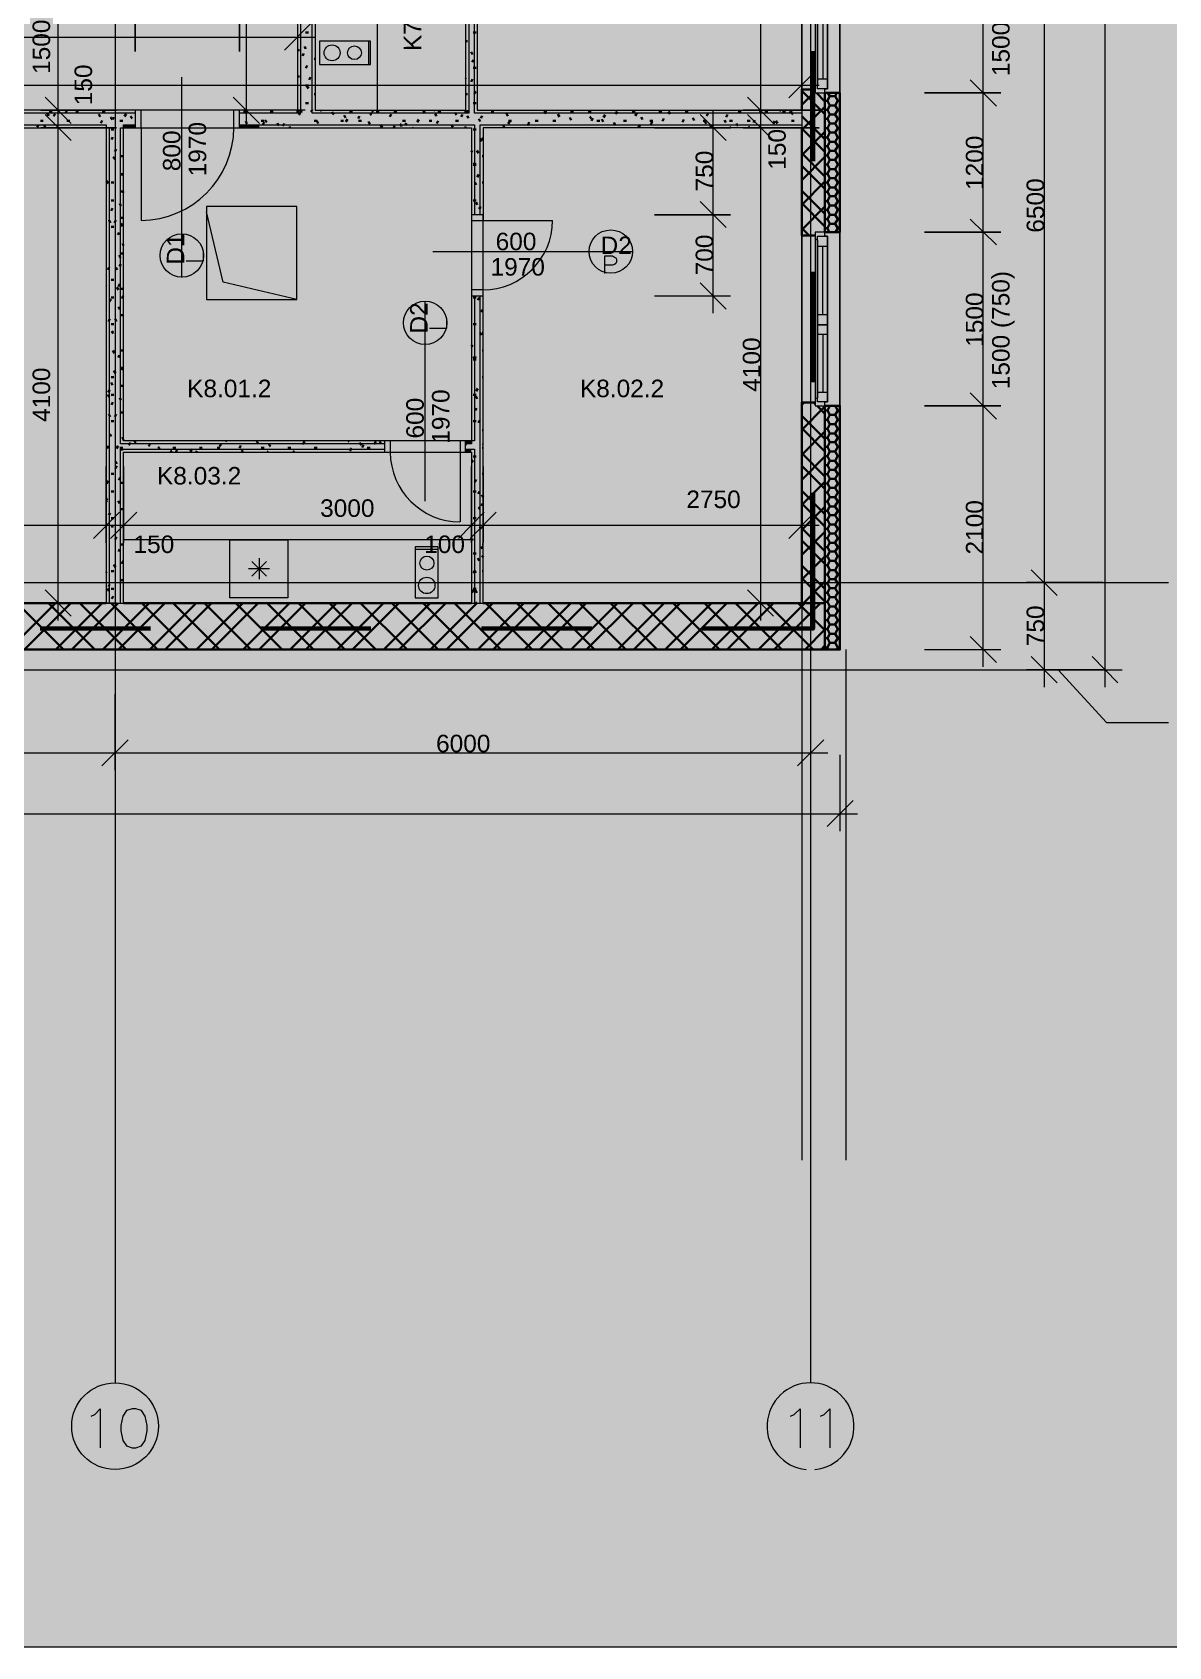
# Model space of a CAD drawing. Header units: millimetres. Extents: x 2377 to 264466, y -28213 to 61616.
# Drawn here: x 204394 to 214197, y -24410 to -10488 of the extents above; entities that cross this region are included whole.
import ezdxf

# ---------------------------------------------------------------- set-up
doc = ezdxf.new("R2010")
doc.units = ezdxf.units.MM
doc.layers.add('ZTI_KANAL', color=30, linetype='Continuous', lineweight=50)
doc.styles.add('PDF ArialMT', font='arial.ttf')

msp = doc.modelspace()

# ---------------------------------------------------------------- linework, layer by layer
at = {"layer": 'ZTI_KANAL', "color": 7, "lineweight": 9}
for points in [[(144446, -24410), (264438, -24410), (264438, 7087), (144446, 7087)], [(205283, -10000), (205283, -10654)], [(206182, -10000), (206182, -10654)], [(206871, -10765), (207312, -10765), (207312, -10565), (206871, -10565)], [(212710, -11124), (212485, -10899)], [(204505, -11048), (204731, -11273)], [(210564, -11048), (210789, -11273)], [(212748, -11010), (212091, -11010)], [(204467, -11159), (205121, -11159)], [(204505, -11197), (204731, -11422)], [(210526, -11159), (211183, -11159)], [(210564, -11197), (210789, -11422)], [(204467, -11311), (205121, -11311)], [(210526, -11311), (211183, -11311)], [(210380, -12172), (210154, -11946)], [(205896, -12791), (206677, -12791), (206042, -12642), (205896, -12035)], [(210418, -12061), (209760, -12061)], [(212710, -12321), (212485, -12099)], [(212748, -12210), (212091, -12210)], [(212710, -13823), (212485, -13598)], [(212748, -13709), (212091, -13709)], [(205032, -14890), (205032, -14233)], [(205181, -14890), (205181, -14233)], [(208182, -14890), (208182, -14233)], [(208284, -14890), (208284, -14233)], [(204921, -14852), (205147, -14626)], [(205070, -14852), (205296, -14626)], [(208071, -14852), (208293, -14626)], [(208170, -14852), (208395, -14626)], [(206598, -15366), (206099, -15366), (206099, -14865), (206598, -14865)], [(207896, -15366), (207896, -14925), (207696, -14925), (207696, -15366)], [(213009, -15122), (213234, -15344)], [(212971, -15233), (213628, -15233)], [(205108, -16852), (205108, -16195)], [(204994, -16814), (205220, -16589)], [(205255, -22359), (205207, -22374), (205175, -22422), (205159, -22501), (205159, -22549), (205175, -22632), (205207, -22679), (205255, -22695), (205286, -22695), (205337, -22679), (205369, -22632), (205385, -22549), (205385, -22501), (205369, -22422), (205337, -22374), (205286, -22359)]]:
    msp.add_lwpolyline(points, close=True, dxfattribs=at)
for points in [[(205108, 4982), (205108, -22133)], [(211107, 4982), (211107, -22133)], [(213647, -686), (213647, -16135)], [(206239, -937), (206239, -11311)], [(210675, -6345), (210675, -11311)], [(213123, -8584), (213123, -15382)], [(212596, -11159), (212596, -9362)], [(204616, -9511), (204616, -11311)], [(206683, -10022), (206683, -10679)], [(206569, -10641), (206795, -10416)], [(211031, -10435), (211031, -11092)], [(155887, -10530), (206833, -10530)], [(207293, -10565), (207293, -10765)], [(210919, -11054), (211145, -10829)], [(181036, -10943), (211183, -10943)], [(205683, -12601), (205683, -12226), (205683, -10876)], [(212596, -12359), (212596, -10860)], [(204616, -11010), (204616, -11461)], [(206128, -11048), (206353, -11273)], [(210675, -11010), (210675, -11461)], [(211361, -11095), (211361, -12296)], [(204616, -11159), (204616, -15560)], [(206747, -11159), (206090, -11159)], [(210380, -11422), (210154, -11197)], [(210268, -12210), (210268, -11159)], [(210675, -11159), (210675, -15560)], [(209760, -11311), (210418, -11311)], [(210268, -12909), (210268, -11911)], [(206677, -12791), (206677, -11991), (205896, -11991), (205896, -12035)], [(212596, -13861), (212596, -12061)], [(205721, -12458), (205871, -12458), (205871, -12372)], [(207849, -12378), (209198, -12378), (209573, -12378)], [(209332, -12569), (209332, -12416), (209398, -12416), (209417, -12426), (209427, -12432), (209433, -12445), (209433, -12467), (209427, -12483), (209417, -12489), (209398, -12496), (209332, -12496)], [(210154, -12648), (210380, -12874)], [(207782, -14531), (207782, -13182), (207782, -12807)], [(209760, -12759), (210418, -12759)], [(207820, -13039), (207969, -13039), (207969, -12953)], [(212596, -15960), (212596, -13560)], [(211031, -14233), (211031, -14890)], [(202133, -14738), (205181, -14738)], [(204883, -14738), (205334, -14738)], [(205032, -14738), (208331, -14738)], [(208033, -14738), (208433, -14738)], [(208131, -14738), (211183, -14738)], [(210919, -14852), (211145, -14626)], [(206350, -15023), (206350, -15204)], [(207696, -14944), (207896, -14944)], [(206439, -15115), (206258, -15115)], [(206414, -15052), (206287, -15179)], [(206414, -15179), (206287, -15052)], [(213123, -15084), (213123, -16135)], [(146414, -15233), (214196, -15233)], [(204505, -15296), (204731, -15522)], [(210564, -15296), (210789, -15522)], [(205121, -15411), (204467, -15411)], [(211183, -15411), (210526, -15411)], [(211031, -15411), (211031, -20215)], [(212485, -15697), (212710, -15922)], [(211412, -15811), (211412, -20215)], [(212091, -15811), (212748, -15811)], [(213009, -15871), (213234, -16097)], [(213536, -15871), (213758, -16097)], [(146414, -16440), (146570, -16440), (147367, -15986), (213244, -15986), (213660, -16440), (214196, -16440)], [(213628, -15986), (212971, -15986)], [(213142, -15986), (213796, -15986)], [(211107, -16195), (211107, -16852)], [(198958, -16700), (205258, -16700)], [(204956, -16700), (211256, -16700)], [(210996, -16814), (211221, -16589)], [(211361, -16719), (211361, -17376)], [(211250, -17338), (211475, -17113)], [(150780, -17227), (211513, -17227)], [(204902, -22422), (204934, -22406), (204981, -22359), (204981, -22695)], [(210935, -22422), (210967, -22406), (211018, -22359), (211018, -22695)], [(211193, -22422), (211224, -22406), (211275, -22359), (211275, -22695)]]:
    msp.add_lwpolyline(points, dxfattribs=at)
at = {"layer": 'ZTI_KANAL', "color": 7, "lineweight": 20}
for points in [[(206807, -7199), (206807, -6494), (206833, -6494), (211031, -6494), (211031, -6396), (206461, -6396), (206461, -3567), (206363, -3567), (206363, -6494), (206683, -6494), (206683, -7199), (206683, -8101), (206683, -11159), (206182, -11159), (205283, -11159), (203403, -11159), (202501, -11159), (195735, -11159), (194833, -11159), (190035, -11159), (189984, -11159), (189984, -11311), (189984, -12112)], [(206709, -8101), (206709, -11184), (206182, -11184)], [(208208, -8307), (208208, -8187), (206833, -8187), (206833, -8161), (208233, -8161), (208233, -8307), (208233, -9006), (208233, -11159), (211031, -11159), (211031, -11311), (208284, -11311), (208284, -12061), (208284, -12112)], [(208160, -9006), (208160, -11184), (206807, -11184), (206807, -8260), (206833, -8260), (206833, -8234), (208135, -8234), (208135, -8260), (206833, -8260), (206833, -11159), (208135, -11159), (208135, -9006), (208135, -8307), (208135, -8260), (208160, -8260), (208160, -8307)], [(207373, -11159), (207373, -8253)], [(211031, -11184), (208208, -11184), (208208, -9006)], [(211148, -9571), (211148, -10949)], [(211212, -10394), (211212, -10889)], [(211167, -10889), (211253, -10889)], [(205283, -11184), (203403, -11184)], [(203352, -11311), (203403, -11311), (205032, -11311), (205032, -15411), (205181, -15411), (205181, -14109), (207433, -14109), (207484, -14109), (207484, -14010), (207433, -14010), (205181, -14010), (205181, -11311), (205283, -11311), (206182, -11311), (208182, -11311), (208182, -12061), (208182, -12112), (208284, -12112), (208881, -12112)], [(203403, -11286), (205032, -11286), (205032, -11311), (205058, -11311), (205058, -15411)], [(207433, -14036), (205156, -14036), (205156, -11311), (205181, -11311), (205181, -11286), (205283, -11286)], [(205334, -11311), (205334, -12112)], [(206182, -11286), (208135, -11286), (208182, -11286), (208208, -11286), (208208, -12061)], [(208258, -12061), (208258, -11286), (211031, -11286)], [(211148, -12270), (211148, -13648)], [(211167, -12331), (211253, -12331)], [(211212, -12924), (211212, -12331)], [(208084, -14109), (208131, -14109), (208182, -14109), (208182, -15411), (208284, -15411), (208284, -12759), (208284, -12709), (208182, -12709), (208182, -12759), (208182, -14010), (208182, -14036), (208131, -14036)], [(208208, -12759), (208208, -14010), (208182, -14010), (208131, -14010), (208084, -14010), (208084, -14109), (208084, -14709)], [(208258, -15411), (208258, -12759)], [(211253, -12924), (211167, -12924)], [(211253, -13093), (211167, -13093)], [(211212, -13093), (211212, -13591)], [(211167, -13591), (211253, -13591)], [(205156, -15411), (205156, -14083), (207433, -14083)], [(208131, -14083), (208208, -14083), (208208, -15411)], [(208201, -14865), (205175, -14865)]]:
    msp.add_lwpolyline(points, dxfattribs=at)
at = {"layer": 'ZTI_KANAL', "color": 7, "lineweight": 25}
for points in [[(211031, -10981), (211031, -9539)], [(211361, -9511), (211361, -11010)], [(211031, -13680), (211031, -12239)], [(211361, -12210), (211361, -13709)]]:
    msp.add_lwpolyline(points, dxfattribs=at)
at = {"layer": 'ZTI_KANAL', "color": 7, "lineweight": 20}
for points in [[(211253, -10975), (211231, -10975), (211253, -10975), (211253, -10311), (211167, -10311), (211167, -10940), (211167, -10311), (211253, -10311)], [(211231, -11010), (211231, -10975), (211167, -10975), (211167, -10940), (211148, -10949), (211148, -11010)], [(205283, -11311), (205334, -11311), (205334, -11159), (205283, -11159)], [(206131, -11311), (206182, -11311), (206182, -11159), (206131, -11159)], [(208284, -12061), (208182, -12061), (208182, -12759), (208284, -12759)], [(211231, -12245), (211231, -12210), (211148, -12210), (211148, -12270), (211167, -12280), (211167, -12245)], [(211167, -13010), (211167, -12280), (211167, -13010), (211253, -13010), (211253, -12245), (211231, -12245), (211253, -12245), (211253, -13010)], [(211253, -13674), (211231, -13674), (211253, -13674), (211253, -13010), (211167, -13010), (211167, -13639), (211167, -13010), (211253, -13010)], [(211231, -13709), (211231, -13674), (211167, -13674), (211167, -13639), (211148, -13648), (211148, -13709)], [(208131, -14109), (208131, -14010), (207433, -14010), (207433, -14109)]]:
    msp.add_lwpolyline(points, close=True, dxfattribs=at)
at = {"layer": 'ZTI_KANAL', "color": 7, "lineweight": 35}
for points in [[(206750, -10489), (206776, -10489)], [(208135, -10565), (208147, -10565)], [(208147, -10565), (208147, -10565)], [(208198, -10489), (208208, -10489), (208224, -10489)], [(206683, -10641), (206699, -10641)], [(206737, -10670), (206725, -10692)], [(206753, -10629), (206741, -10610)], [(206826, -10718), (206833, -10718)], [(208192, -10679), (208179, -10657)], [(206766, -10775), (206753, -10797)], [(208201, -10724), (208189, -10746)], [(208198, -10794), (208208, -10794), (208224, -10794)], [(206683, -10870), (206699, -10870)], [(206750, -10946), (206776, -10946)], [(206776, -10972), (206763, -10949)], [(206795, -10876), (206782, -10899)], [(208135, -10889), (208135, -10886)], [(208192, -10892), (208179, -10914)], [(208220, -10997), (208208, -11016), (208208, -11019)], [(211148, -10981), (211031, -10981), (211031, -11159)], [(211231, -11194), (211031, -10994)], [(211148, -10997), (211031, -11114)], [(211148, -11000), (211126, -10981)], [(206750, -11099), (206776, -11099)], [(206826, -11022), (206833, -11022)], [(208135, -11022), (208147, -11022)], [(208147, -11022), (208147, -11022)], [(208198, -11099), (208208, -11099), (208224, -11099)], [(211231, -11130), (211031, -11330)], [(211231, -11086), (211158, -11010)], [(211231, -12207), (211231, -12210), (211361, -12210), (211361, -11010), (211231, -11010), (211231, -12210)], [(211231, -11080), (211253, -11080), (211275, -11118), (211320, -11118), (211342, -11076), (211345, -11076)], [(211253, -11076), (211275, -11038), (211275, -11035)], [(211253, -11156), (211275, -11118), (211275, -11114)], [(211256, -11010), (211275, -11038), (211320, -11038), (211335, -11010)], [(211320, -11038), (211342, -11080), (211361, -11080)], [(211320, -11118), (211342, -11156), (211361, -11156)], [(204464, -11251), (204489, -11251)], [(204537, -11207), (204524, -11184)], [(204540, -11175), (204565, -11175)], [(204591, -11191), (204578, -11210)], [(204692, -11162), (204680, -11184)], [(204692, -11251), (204718, -11251)], [(204769, -11175), (204794, -11175)], [(204959, -11159), (204956, -11165)], [(204981, -11216), (204969, -11194)], [(204997, -11248), (204985, -11270)], [(204997, -11175), (205023, -11175)], [(205083, -11241), (205070, -11219)], [(205099, -11219), (205086, -11241)], [(205150, -11251), (205175, -11251)], [(205204, -11191), (205191, -11213)], [(205255, -11232), (205242, -11210)], [(206217, -11175), (206242, -11175)], [(206245, -11276), (206236, -11254)], [(206369, -11251), (206394, -11251)], [(206394, -11264), (206382, -11286)], [(206417, -11264), (206404, -11245)], [(206445, -11175), (206471, -11175)], [(206521, -11292), (206515, -11286), (206509, -11270)], [(206566, -11273), (206560, -11286), (206553, -11295)], [(206674, -11175), (206699, -11175)], [(206706, -11181), (206702, -11184), (206693, -11200)], [(206718, -11178), (206709, -11159), (206706, -11156)], [(206709, -11159), (206709, -11159)], [(206810, -11153), (206807, -11159), (206798, -11175)], [(206807, -11159), (206807, -11159)], [(206826, -11251), (206852, -11251)], [(206861, -11273), (206849, -11251)], [(206890, -11168), (206883, -11159)], [(206995, -11197), (206985, -11184), (206982, -11175)], [(207055, -11251), (207080, -11251)], [(207096, -11226), (207084, -11203)], [(207112, -11238), (207099, -11261)], [(207131, -11175), (207157, -11175)], [(207217, -11210), (207204, -11232)], [(207207, -11251), (207233, -11251)], [(207306, -11280), (207293, -11257)], [(207322, -11181), (207319, -11184), (207309, -11203)], [(207334, -11175), (207331, -11172), (207325, -11159)], [(207360, -11175), (207385, -11175)], [(207490, -11194), (207477, -11216)], [(207512, -11175), (207538, -11175)], [(207579, -11299), (207573, -11286), (207566, -11276)], [(207588, -11251), (207614, -11251)], [(207623, -11270), (207614, -11286), (207611, -11292)], [(207728, -11241), (207715, -11264)], [(207779, -11184), (207773, -11172), (207766, -11162)], [(207817, -11251), (207842, -11251)], [(207862, -11159), (207858, -11168)], [(207881, -11210), (207868, -11191)], [(207896, -11251), (207884, -11273)], [(207893, -11175), (207919, -11175)], [(208052, -11200), (208043, -11184), (208039, -11178)], [(208046, -11251), (208071, -11251)], [(208106, -11197), (208093, -11216)], [(208122, -11175), (208147, -11175)], [(208157, -11229), (208144, -11207)], [(208258, -11257), (208246, -11235)], [(208274, -11207), (208262, -11229)], [(208351, -11175), (208376, -11175)], [(208497, -11210), (208484, -11188)], [(208512, -11254), (208500, -11276)], [(208503, -11251), (208528, -11251)], [(208681, -11264), (208671, -11286), (208668, -11286)], [(208732, -11251), (208757, -11251)], [(208808, -11175), (208833, -11175)], [(208824, -11172), (208814, -11184), (208811, -11191)], [(208884, -11251), (208909, -11251)], [(208919, -11159), (208916, -11165)], [(208941, -11216), (208928, -11194)], [(209043, -11245), (209030, -11222)], [(209036, -11175), (209062, -11175)], [(209189, -11175), (209214, -11175)], [(209214, -11232), (209202, -11213)], [(209230, -11229), (209217, -11251)], [(209265, -11251), (209290, -11251)], [(209319, -11261), (209306, -11238)], [(209335, -11200), (209322, -11222)], [(209424, -11289), (209421, -11286), (209411, -11267)], [(209440, -11172), (209430, -11184), (209427, -11194)], [(209494, -11251), (209519, -11251)], [(209570, -11175), (209595, -11175)], [(209608, -11184), (209595, -11207)], [(209608, -11184), (209608, -11184)], [(209659, -11241), (209646, -11219)], [(209722, -11251), (209748, -11251)], [(209741, -11261), (209729, -11283)], [(209789, -11165), (209789, -11159)], [(209799, -11175), (209824, -11175)], [(209843, -11232), (209830, -11254)], [(209894, -11194), (209891, -11184), (209881, -11172)], [(210014, -11241), (210002, -11264)], [(210027, -11175), (210053, -11175)], [(210103, -11248), (210091, -11226)], [(210180, -11251), (210205, -11251)], [(210208, -11276), (210195, -11254)], [(210224, -11188), (210211, -11207)], [(210376, -11267), (210364, -11245)], [(210392, -11197), (210380, -11219)], [(210408, -11251), (210434, -11251)], [(210481, -11295), (210475, -11286), (210469, -11273)], [(210484, -11175), (210510, -11175)], [(210561, -11251), (210586, -11251)], [(210627, -11245), (210615, -11267)], [(210678, -11181), (210669, -11159)], [(210713, -11175), (210738, -11175)], [(210799, -11254), (210786, -11276)], [(210821, -11273), (210808, -11251)], [(210850, -11168), (210843, -11159)], [(210865, -11175), (210891, -11175)], [(210942, -11162), (210929, -11181)], [(210954, -11197), (210945, -11184), (210942, -11175)], [(210942, -11251), (210967, -11251)], [(211231, -11410), (211031, -11210)], [(211231, -11156), (211253, -11156), (211275, -11197), (211320, -11197), (211342, -11235), (211361, -11235)], [(211231, -11235), (211253, -11235), (211275, -11273), (211320, -11273), (211342, -11235), (211345, -11232)], [(211253, -11235), (211275, -11194)], [(211253, -11315), (211275, -11273)], [(211320, -11194), (211342, -11156), (211345, -11153)], [(211320, -11273), (211342, -11315), (211361, -11315)], [(204448, -11283), (204448, -11286), (204435, -11305)], [(204508, -11311), (204496, -11289)], [(204772, -11311), (204769, -11308)], [(205074, -11327), (205099, -11327)], [(205089, -11391), (205077, -11413)], [(206382, -11286), (206382, -11286)], [(206620, -11311), (206614, -11299)], [(207411, -11308), (207398, -11286)], [(207519, -11295), (207512, -11311)], [(207674, -11311), (207671, -11305)], [(208023, -11305), (208011, -11286), (208011, -11283)], [(208135, -11299), (208128, -11311)], [(208198, -11327), (208208, -11327), (208224, -11327)], [(208271, -11426), (208258, -11403)], [(208274, -11403), (208284, -11403)], [(208303, -11311), (208303, -11311)], [(208468, -11311), (208455, -11289)], [(208732, -11311), (208728, -11308)], [(209637, -11286), (209624, -11308)], [(210249, -11289), (210240, -11311)], [(210421, -11302), (210415, -11311)], [(210580, -11311), (210573, -11299)], [(211031, -11308), (211031, -11311), (211031, -12239), (211148, -12239)], [(211231, -11518), (211031, -11318)], [(211231, -11346), (211031, -11546)], [(211231, -11315), (211253, -11315), (211275, -11353), (211320, -11353), (211342, -11315), (211345, -11311)], [(211231, -11394), (211253, -11394), (211275, -11432), (211320, -11432), (211342, -11391), (211345, -11391)], [(211253, -11391), (211275, -11353), (211275, -11349)], [(211320, -11353), (211342, -11394), (211361, -11394)], [(205118, -11496), (205105, -11515)], [(208189, -11508), (208182, -11521)], [(208243, -11530), (208230, -11508)], [(211231, -11730), (211031, -11530)], [(211231, -11470), (211253, -11470), (211275, -11511), (211320, -11511), (211342, -11549), (211361, -11549)], [(211231, -11549), (211253, -11549), (211275, -11588), (211320, -11588), (211342, -11549), (211345, -11546)], [(211253, -11470), (211275, -11432), (211275, -11429)], [(211253, -11549), (211275, -11508)], [(211320, -11432), (211342, -11470), (211361, -11470)], [(211320, -11508), (211342, -11470), (211345, -11467)], [(205105, -11581), (205093, -11562)], [(205150, -11556), (205156, -11556), (205175, -11556)], [(208198, -11632), (208208, -11632), (208224, -11632)], [(208214, -11635), (208208, -11623), (208201, -11613)], [(208217, -11613), (208208, -11629), (208204, -11635)], [(208274, -11556), (208284, -11556)], [(211231, -11562), (211031, -11762)], [(211231, -11838), (211031, -11638)], [(211231, -11629), (211253, -11629), (211275, -11667), (211320, -11667), (211342, -11629), (211345, -11626)], [(211253, -11629), (211275, -11588), (211275, -11584)], [(211253, -11705), (211275, -11667), (211275, -11664)], [(211320, -11588), (211342, -11629), (211361, -11629)], [(211320, -11667), (211342, -11708), (211361, -11708)], [(205048, -11791), (205035, -11769)], [(205074, -11784), (205099, -11784)], [(205172, -11702), (205162, -11724)], [(208224, -11804), (208211, -11784)], [(208246, -11715), (208233, -11737)], [(208274, -11784), (208284, -11784)], [(211231, -11775), (211031, -11975)], [(211231, -11708), (211253, -11708), (211275, -11746), (211320, -11746), (211342, -11705), (211345, -11705)], [(211231, -11784), (211253, -11784), (211275, -11826), (211320, -11826), (211342, -11864), (211361, -11864)], [(211253, -11784), (211275, -11746), (211275, -11743)], [(211253, -11864), (211275, -11823)], [(211320, -11746), (211342, -11784), (211361, -11784)], [(211320, -11823), (211342, -11784), (211345, -11781)], [(205074, -11937), (205099, -11937)], [(205150, -11861), (205156, -11861), (205175, -11861)], [(205162, -11988), (205156, -11978), (205150, -11965)], [(205181, -11870), (205178, -11864)], [(208198, -11937), (208208, -11937), (208224, -11937)], [(208233, -11975), (208224, -11953)], [(211231, -12054), (211031, -11854)], [(211231, -12162), (211031, -11962)], [(211231, -11864), (211253, -11864), (211275, -11902), (211320, -11902), (211342, -11864), (211345, -11861)], [(211231, -11943), (211253, -11943), (211275, -11981), (211320, -11981), (211342, -11943), (211345, -11940)], [(211253, -11943), (211275, -11902), (211275, -11899)], [(211320, -11902), (211342, -11943), (211361, -11943)], [(205070, -12131), (205058, -12112), (205058, -12108)], [(205086, -12004), (205074, -12026)], [(205115, -12108), (205102, -12131)], [(205150, -12089), (205156, -12089), (205175, -12089)], [(208195, -12061), (208195, -12058)], [(208262, -11991), (208258, -12000), (208249, -12013)], [(211231, -11991), (211031, -12191)], [(211231, -12019), (211253, -12019), (211275, -12061), (211320, -12061), (211342, -12019), (211345, -12019)], [(211231, -12099), (211253, -12099), (211275, -12140), (211320, -12140), (211342, -12178), (211361, -12178)], [(211253, -12019), (211275, -11981), (211275, -11978)], [(211253, -12099), (211275, -12061), (211275, -12058)], [(211320, -11981), (211342, -12019), (211361, -12019)], [(211320, -12061), (211342, -12099), (211361, -12099)], [(211320, -12137), (211342, -12099), (211345, -12096)], [(205074, -12166), (205099, -12166)], [(205143, -12213), (205131, -12235)], [(205172, -12159), (205159, -12137)], [(211094, -12239), (211031, -12178)], [(211231, -12178), (211253, -12178), (211269, -12210)], [(211253, -12178), (211275, -12137)], [(211323, -12210), (211342, -12178), (211345, -12175)], [(205181, -12327), (205172, -12308)], [(205058, -12515), (205045, -12537)], [(205127, -12537), (205115, -12515)], [(205156, -12432), (205143, -12410)], [(205159, -12486), (205156, -12493), (205147, -12508)], [(205150, -12394), (205156, -12394), (205175, -12394)], [(205074, -12623), (205099, -12623)], [(205150, -12658), (205137, -12680)], [(205035, -12680), (205032, -12677)], [(205074, -12788), (205061, -12810)], [(205074, -12775), (205099, -12775)], [(205137, -12709), (205124, -12686)], [(205150, -12699), (205156, -12699), (205175, -12699)], [(205178, -12759), (205166, -12782)], [(208198, -12775), (208208, -12775), (208224, -12775)], [(208249, -12775), (208236, -12797)], [(205150, -12877), (205137, -12855)], [(205150, -12928), (205156, -12928), (205175, -12928)], [(208277, -12880), (208265, -12899)], [(205064, -12959), (205058, -12969), (205051, -12982)], [(205074, -13004), (205099, -13004)], [(205093, -13086), (205080, -13064)], [(205093, -13064), (205080, -13083)], [(205121, -12982), (205108, -12959)], [(208198, -13004), (208208, -13004), (208224, -13004)], [(208268, -13099), (208258, -13080), (208255, -13077)], [(208274, -13080), (208284, -13080)], [(208192, -13182), (208182, -13198)], [(205102, -13255), (205089, -13232)], [(205147, -13271), (205134, -13293)], [(205150, -13232), (205156, -13232), (205175, -13232)], [(208211, -13309), (208208, -13299), (208198, -13286)], [(208198, -13309), (208208, -13309), (208224, -13309)], [(208220, -13283), (208208, -13305)], [(208208, -13305), (208208, -13305)], [(208274, -13232), (208284, -13232)], [(205074, -13461), (205099, -13461)], [(205112, -13426), (205099, -13404)], [(205175, -13375), (205162, -13398)], [(208274, -13461), (208284, -13461)], [(205058, -13633), (205045, -13610)], [(205061, -13572), (205058, -13579), (205048, -13594)], [(205086, -13531), (205074, -13509)], [(205074, -13614), (205099, -13614)], [(205150, -13537), (205156, -13537), (205175, -13537)], [(205162, -13661), (205156, -13655), (205150, -13639)], [(208198, -13614), (208208, -13614), (208224, -13614)], [(208233, -13648), (208220, -13626)], [(208236, -13560), (208224, -13582)], [(151063, -13680), (150933, -13680), (150933, -15811), (211361, -15811), (211361, -13709), (211231, -13709), (211231, -15811)], [(205067, -13804), (205058, -13788), (205054, -13782)], [(205089, -13677), (205077, -13699)], [(205118, -13782), (205105, -13804)], [(205150, -13766), (205156, -13766), (205175, -13766)], [(208227, -13728), (208214, -13750)], [(211148, -13680), (211031, -13680), (211031, -15411), (208284, -15411)], [(211053, -13680), (211031, -13699)], [(211231, -13715), (211031, -13915)], [(211148, -13696), (211132, -13680)], [(211231, -13779), (211164, -13709)], [(211231, -13750), (211253, -13750), (211275, -13788), (211320, -13788), (211342, -13750), (211345, -13747)], [(211253, -13750), (211275, -13709), (211320, -13709), (211342, -13750), (211361, -13750)], [(211275, -13709), (211275, -13709)], [(205074, -13842), (205099, -13842)], [(208198, -13842), (208208, -13842), (208224, -13842)], [(208255, -13833), (208243, -13855)], [(208274, -13918), (208284, -13918)], [(211231, -13995), (211031, -13795)], [(211231, -14103), (211031, -13902)], [(211231, -13829), (211253, -13829), (211275, -13868), (211320, -13868), (211342, -13826), (211345, -13826)], [(211231, -13906), (211253, -13906), (211275, -13947), (211320, -13947), (211342, -13985), (211361, -13985)], [(211253, -13826), (211275, -13788), (211275, -13785)], [(211253, -13906), (211275, -13868), (211275, -13864)], [(211320, -13788), (211342, -13829), (211361, -13829)], [(211320, -13868), (211342, -13906), (211361, -13906)], [(211320, -13944), (211342, -13906), (211345, -13902)], [(205048, -14077), (205039, -14055)], [(205077, -13972), (205064, -13953)], [(205134, -14055), (205121, -14077)], [(205181, -14001), (205169, -13979)], [(205239, -14026), (205235, -14036), (205226, -14049)], [(205286, -14029), (205274, -14010)], [(205410, -14039), (205397, -14058)], [(205775, -14010), (205775, -14014)], [(206023, -14039), (206010, -14061)], [(206071, -14017), (206067, -14010)], [(206194, -14052), (206182, -14074)], [(206344, -14036), (206331, -14014)], [(206448, -14061), (206436, -14039)], [(206683, -14014), (206683, -14010)], [(206741, -14017), (206731, -14036), (206728, -14036)], [(207128, -14020), (207122, -14010)], [(207233, -14049), (207223, -14036), (207220, -14026)], [(207252, -14045), (207239, -14068)], [(207357, -14017), (207347, -14036), (207344, -14039)], [(207401, -14039), (207401, -14036), (207392, -14017)], [(208141, -14029), (208138, -14036), (208131, -14045)], [(208284, -14039), (208277, -14033)], [(211231, -13931), (211031, -14131)], [(211231, -13985), (211253, -13985), (211275, -14023), (211320, -14023), (211342, -13985), (211345, -13982)], [(211231, -14064), (211253, -14064), (211275, -14103), (211320, -14103), (211342, -14064), (211345, -14061)], [(211253, -13985), (211275, -13944)], [(211253, -14064), (211275, -14023), (211275, -14020)], [(211320, -14023), (211342, -14064), (211361, -14064)], [(205124, -14210), (205112, -14188)], [(205150, -14071), (205175, -14071)], [(205493, -14087), (205493, -14083), (205480, -14064)], [(205597, -14109), (205588, -14096), (205585, -14093)], [(205607, -14071), (205632, -14071)], [(205645, -14087), (205639, -14096), (205632, -14109)], [(205769, -14103), (205766, -14096), (205756, -14083), (205756, -14080)], [(205813, -14096), (205807, -14109)], [(205813, -14096), (205813, -14096)], [(205836, -14071), (205861, -14071)], [(205861, -14109), (205861, -14109)], [(205988, -14071), (206013, -14071)], [(206210, -14109), (206204, -14096), (206201, -14090)], [(206369, -14071), (206394, -14071)], [(206429, -14099), (206423, -14109)], [(206598, -14071), (206623, -14071)], [(206598, -14109), (206598, -14109)], [(206652, -14109), (206645, -14096)], [(206645, -14096), (206645, -14096)], [(206826, -14071), (206852, -14071)], [(207147, -14074), (207141, -14083), (207134, -14096)], [(207284, -14071), (207309, -14071)], [(208198, -14195), (208195, -14191), (208185, -14176)], [(208198, -14147), (208208, -14147), (208224, -14147)], [(208274, -14071), (208284, -14071)], [(211231, -14318), (211031, -14118)], [(211231, -14147), (211031, -14347)], [(211231, -14144), (211253, -14144), (211275, -14182), (211320, -14182), (211342, -14141), (211345, -14141)], [(211253, -14141), (211275, -14103), (211275, -14099)], [(211253, -14220), (211275, -14182), (211275, -14179)], [(211320, -14103), (211342, -14144), (211361, -14144)], [(211320, -14182), (211342, -14220), (211361, -14220)], [(205074, -14296), (205099, -14296)], [(205124, -14226), (205112, -14249)], [(205153, -14328), (205140, -14350)], [(208274, -14296), (208284, -14296)], [(211231, -14426), (211031, -14226)], [(211231, -14220), (211253, -14220), (211275, -14261), (211320, -14261), (211342, -14299), (211361, -14299)], [(211231, -14299), (211253, -14299), (211275, -14338), (211320, -14338), (211342, -14299), (211345, -14296)], [(211253, -14299), (211275, -14258)], [(211253, -14379), (211275, -14338), (211275, -14334)], [(211320, -14258), (211342, -14220), (211345, -14217)], [(211320, -14338), (211342, -14379), (211361, -14379)], [(205048, -14357), (205035, -14379)], [(205074, -14449), (205099, -14449)], [(205150, -14372), (205156, -14372), (205169, -14372), (205175, -14372)], [(208198, -14449), (208208, -14449), (208224, -14449)], [(208224, -14344), (208211, -14366)], [(208252, -14449), (208239, -14468)], [(208284, -14496), (208271, -14477)], [(211231, -14363), (211031, -14563)], [(211231, -14642), (211031, -14442)], [(211231, -14379), (211253, -14379), (211275, -14417), (211320, -14417), (211342, -14379), (211345, -14376)], [(211231, -14455), (211253, -14455), (211275, -14496), (211320, -14496), (211342, -14455), (211345, -14455)], [(211253, -14455), (211275, -14417), (211275, -14414)], [(211320, -14417), (211342, -14455), (211361, -14455)], [(205042, -14522), (205032, -14506)], [(205039, -14528), (205032, -14538)], [(205147, -14550), (205134, -14528)], [(205150, -14601), (205156, -14601), (205169, -14601), (205175, -14601)], [(208255, -14601), (208243, -14582)], [(208281, -14550), (208268, -14572)], [(211231, -14750), (211031, -14550)], [(211231, -14579), (211031, -14779)], [(211231, -14534), (211253, -14534), (211275, -14576), (211320, -14576), (211342, -14614), (211361, -14614)], [(211231, -14614), (211253, -14614), (211275, -14652), (211320, -14652), (211342, -14614), (211345, -14611)], [(211253, -14534), (211275, -14496), (211275, -14493)], [(211253, -14614), (211275, -14572)], [(211320, -14496), (211342, -14534), (211361, -14534)], [(211320, -14572), (211342, -14534), (211345, -14531)], [(205067, -14633), (205058, -14646), (205054, -14652)], [(205074, -14677), (205099, -14677)], [(205089, -14757), (205077, -14738)], [(208198, -14677), (208208, -14677), (208224, -14677)], [(208265, -14773), (208258, -14757), (208252, -14750)], [(208274, -14753), (208284, -14753)], [(211231, -14693), (211253, -14693), (211275, -14731), (211320, -14731), (211342, -14690), (211345, -14690)], [(211253, -14690), (211275, -14652), (211275, -14649)], [(211253, -14769), (211275, -14731), (211275, -14728)], [(211320, -14652), (211342, -14693), (211361, -14693)], [(211320, -14731), (211342, -14769), (211361, -14769)], [(205121, -14839), (205108, -14861)], [(208192, -14852), (208182, -14871)], [(211231, -14963), (211031, -14763)], [(211231, -14795), (211031, -14995)], [(211231, -15071), (211031, -14871)], [(211231, -14769), (211253, -14769), (211275, -14811), (211320, -14811), (211342, -14769), (211345, -14769)], [(211231, -14849), (211253, -14849), (211275, -14890), (211320, -14890), (211342, -14928), (211361, -14928)], [(211253, -14849), (211275, -14811), (211275, -14807)], [(211253, -14928), (211275, -14887)], [(211320, -14811), (211342, -14849), (211361, -14849)], [(211320, -14887), (211342, -14849), (211345, -14846)], [(205150, -14944), (205137, -14966)], [(205150, -14906), (205156, -14906), (205169, -14906), (205175, -14906)], [(208198, -14982), (208208, -14982), (208224, -14982)], [(208249, -15046), (208236, -15023)], [(208277, -14941), (208265, -14922)], [(208274, -14906), (208284, -14906)], [(208284, -15004), (208274, -15017)], [(211345, -15004), (211342, -15004), (211320, -15046), (211275, -15046), (211253, -15008), (211231, -15008), (211031, -15208)], [(211231, -14928), (211253, -14928), (211275, -14966), (211320, -14966), (211342, -14928), (211345, -14925)], [(211253, -15004), (211275, -14966), (211275, -14963)], [(211320, -14966), (211342, -15008), (211361, -15008)], [(205035, -15141), (205032, -15147)], [(205074, -15135), (205099, -15135)], [(205112, -15100), (205099, -15077)], [(205178, -15049), (205169, -15061), (205166, -15071)], [(208211, -15128), (208208, -15135), (208198, -15150)], [(208220, -15150), (208208, -15128)], [(208274, -15135), (208284, -15135)], [(211231, -15287), (211031, -15087)], [(211231, -15084), (211253, -15084), (211275, -15125), (211320, -15125), (211342, -15084), (211345, -15081)], [(211231, -15163), (211253, -15163), (211275, -15204), (211320, -15204), (211342, -15242), (211361, -15242)], [(211253, -15084), (211275, -15046), (211275, -15042)], [(211253, -15163), (211275, -15125), (211275, -15122)], [(211320, -15046), (211342, -15084), (211361, -15084)], [(211320, -15125), (211342, -15163), (211361, -15163)], [(211320, -15201), (211342, -15163), (211345, -15160)], [(205054, -15306), (205042, -15284)], [(205064, -15246), (205058, -15255), (205051, -15268)], [(205074, -15287), (205099, -15287)], [(205150, -15211), (205156, -15211), (205169, -15211), (205175, -15211)], [(208201, -15296), (208195, -15309), (208189, -15319)], [(208198, -15287), (208208, -15287), (208224, -15287)], [(208230, -15322), (208217, -15300)], [(211231, -15395), (211031, -15195)], [(211231, -15223), (211046, -15411)], [(211231, -15242), (211253, -15242), (211275, -15281), (211320, -15281), (211342, -15242), (211345, -15239)], [(211253, -15242), (211275, -15201)], [(211253, -15319), (211275, -15281), (211275, -15277)], [(211320, -15281), (211342, -15322), (211361, -15322)], [(205032, -15411), (202282, -15411)], [(204194, -15811), (204594, -15411)], [(204664, -15811), (204264, -15411)], [(204327, -15811), (204727, -15411)], [(204934, -15811), (204534, -15411)], [(204597, -15811), (204997, -15411)], [(204734, -15811), (205134, -15411)], [(205204, -15811), (204804, -15411)], [(205004, -15811), (205401, -15411)], [(205474, -15811), (205074, -15411)], [(205093, -15350), (205080, -15373)], [(205137, -15811), (205537, -15411)], [(208182, -15411), (205181, -15411)], [(205740, -15811), (205340, -15411)], [(205407, -15811), (205807, -15411)], [(205540, -15811), (205940, -15411)], [(206010, -15811), (205610, -15411)], [(205810, -15811), (206210, -15411)], [(206280, -15811), (205880, -15411)], [(205944, -15811), (206344, -15411)], [(206550, -15811), (206150, -15411)], [(206213, -15811), (206614, -15411)], [(206350, -15811), (206750, -15411)], [(206820, -15811), (206420, -15411)], [(206620, -15811), (207017, -15411)], [(207090, -15811), (206690, -15411)], [(206753, -15811), (207153, -15411)], [(207357, -15811), (206957, -15411)], [(207023, -15811), (207423, -15411)], [(207157, -15811), (207557, -15411)], [(207627, -15811), (207226, -15411)], [(207426, -15811), (207827, -15411)], [(207896, -15811), (207496, -15411)], [(207560, -15811), (207960, -15411)], [(208166, -15811), (207766, -15411)], [(207830, -15811), (208230, -15411)], [(207966, -15811), (208366, -15411)], [(208436, -15811), (208036, -15411)], [(208230, -15401), (208224, -15411)], [(208236, -15811), (208633, -15411)], [(208706, -15811), (208306, -15411)], [(208370, -15811), (208770, -15411)], [(208973, -15811), (208573, -15411)], [(208639, -15811), (209040, -15411)], [(208773, -15811), (209173, -15411)], [(209243, -15811), (208843, -15411)], [(209043, -15811), (209443, -15411)], [(209513, -15811), (209113, -15411)], [(209176, -15811), (209576, -15411)], [(209783, -15811), (209383, -15411)], [(209446, -15811), (209846, -15411)], [(209583, -15811), (209983, -15411)], [(210053, -15811), (209652, -15411)], [(209852, -15811), (210253, -15411)], [(210322, -15811), (209922, -15411)], [(209986, -15811), (210386, -15411)], [(210589, -15811), (210192, -15411)], [(210256, -15811), (210656, -15411)], [(210389, -15811), (210789, -15411)], [(210859, -15811), (210459, -15411)], [(210659, -15811), (211059, -15411)], [(211129, -15811), (210729, -15411)], [(210792, -15811), (211193, -15411)], [(211231, -15643), (210999, -15411)], [(211031, -15411), (211231, -15411)], [(211231, -15322), (211253, -15322), (211275, -15360), (211320, -15360), (211342, -15319), (211345, -15319)], [(211231, -15398), (211253, -15398), (211275, -15439), (211320, -15439), (211342, -15398), (211345, -15395)], [(211253, -15398), (211275, -15360), (211275, -15357)], [(211253, -15477), (211275, -15439), (211275, -15436)], [(211320, -15360), (211342, -15398), (211361, -15398)], [(211320, -15439), (211342, -15477), (211361, -15477)], [(211231, -15477), (211253, -15477), (211275, -15516), (211320, -15516), (211342, -15477), (211345, -15474)], [(211231, -15557), (211253, -15557), (211275, -15595), (211320, -15595), (211342, -15557), (211345, -15554)], [(211253, -15557), (211275, -15516)], [(211253, -15633), (211275, -15595), (211275, -15592)], [(211320, -15516), (211342, -15557), (211361, -15557)], [(211062, -15811), (211231, -15639)], [(211231, -15636), (211253, -15636), (211275, -15674), (211320, -15674), (211342, -15633), (211345, -15633)], [(211231, -15712), (211253, -15712), (211275, -15754), (211320, -15754), (211342, -15792), (211361, -15792)], [(211253, -15712), (211275, -15674), (211275, -15671)], [(211320, -15595), (211342, -15636), (211361, -15636)], [(211320, -15674), (211342, -15712), (211361, -15712)], [(211320, -15751), (211342, -15712), (211345, -15709)], [(211199, -15811), (211231, -15776)], [(211231, -15792), (211253, -15792), (211262, -15811)], [(211253, -15792), (211275, -15751)], [(211332, -15811), (211342, -15792), (211345, -15789)]]:
    msp.add_lwpolyline(points, dxfattribs=at)
at = {"layer": 'ZTI_KANAL', "color": 1, "lineweight": 60}
for points in [[(211129, -10651), (211129, -11600)], [(211129, -12077), (211129, -12077)], [(211129, -12553), (211129, -13506)], [(211129, -13982), (211129, -13982)], [(210173, -15630), (211129, -15630), (211129, -14458)], [(204461, -15630), (205413, -15630)], [(205890, -15630), (205890, -15630)], [(206366, -15630), (207315, -15630)], [(207792, -15630), (207792, -15630)], [(208268, -15630), (209221, -15630)], [(209697, -15630), (209697, -15630)]]:
    msp.add_lwpolyline(points, dxfattribs=at)
at = {"layer": 'ZTI_KANAL', "color": 7, "lineweight": 9}
for centre, radius in [((206980, -10665), 68.8), ((207173, -10664), 59.5), ((205684, -12412), 187), ((209384, -12379), 187), ((207783, -12993), 187), ((207798, -15065), 60.5), ((207797, -15258), 70.7), ((205108, -22508), 374)]:
    msp.add_circle(centre, radius, dxfattribs=at)
at = {"layer": 'ZTI_KANAL', "color": 7, "lineweight": 20}
for centre, radius, start, end in [((205329, -11306), 804, 270.2716, 359.7284), ((208279, -12107), 603, 270.2717, 359.7279), ((208085, -14107), 603, 180.272, 269.7283)]:
    msp.add_arc(centre, radius, start, end, dxfattribs=at)
at = {"layer": 'ZTI_KANAL', "color": 7, "lineweight": 9}
msp.add_arc((211107, -22509), 375, 275.7402, 264.2598, dxfattribs=at)
at = {"layer": 'ZTI_KANAL', "color": 7, "lineweight": 35, "true_color": 0xffffff, "transparency": 33554559}
msp.add_solid([(144446, -24410), (264466, -24410), (144446, 7095), (264466, 7095)], dxfattribs=at)
at = {"layer": 'ZTI_KANAL', "color": 11, "lineweight": 0, "true_color": 0xff8080, "transparency": 33554559}
for points in [[(206683, -8101), (206709, -11159), (206683, -11159)], [(206683, -8101), (206709, -8101), (206709, -11159)], [(205283, -11184), (204130, -11184), (204130, -11159)], [(205283, -11159), (205283, -11184), (204130, -11159)], [(206709, -11184), (206182, -11184), (206182, -11159)], [(206709, -11184), (206182, -11159), (206709, -11159)]]:
    msp.add_solid(points, dxfattribs=at)
at = {"layer": 'ZTI_KANAL', "color": 81, "lineweight": 0, "true_color": 0xaeffae, "transparency": 33554559}
for points in [[(206807, -8260), (206820, -11172), (206807, -11172)], [(206807, -8260), (206820, -8260), (206820, -11172)], [(206820, -8260), (206833, -11172), (206820, -11172)], [(206820, -8260), (206833, -8260), (206833, -11172)], [(208135, -9006), (208147, -11159), (208135, -11159)], [(208135, -9006), (208147, -9006), (208147, -11159)], [(208147, -9006), (208160, -11159), (208147, -11159)], [(208147, -9006), (208160, -9006), (208160, -11159)], [(207465, -11184), (206807, -11184), (206807, -11172)], [(207465, -11184), (206807, -11172), (207465, -11172)], [(208135, -11172), (206833, -11172), (206833, -11159)], [(208135, -11172), (206833, -11159), (208135, -11159)], [(208135, -11184), (207465, -11184), (207465, -11172)], [(208135, -11184), (207465, -11172), (208135, -11172)], [(208135, -11159), (208147, -11172), (208135, -11172)], [(208135, -11159), (208147, -11159), (208147, -11172)], [(208160, -11184), (208135, -11184), (208135, -11172)], [(208160, -11184), (208135, -11172), (208160, -11172)], [(208160, -11172), (208147, -11172), (208147, -11159)], [(208160, -11172), (208147, -11159), (208160, -11159)], [(205032, -11311), (203403, -11311), (203403, -11286)], [(205032, -11311), (203403, -11286), (205032, -11286)], [(205032, -11311), (205058, -15411), (205032, -15411)], [(205032, -11311), (205058, -11311), (205058, -15411)], [(205181, -14096), (205156, -14096), (205156, -14083)], [(205181, -14096), (205156, -14083), (205181, -14083)], [(205156, -14096), (205169, -15411), (205156, -15411)], [(205156, -14096), (205169, -14096), (205169, -15411)], [(207433, -14109), (205169, -14109), (205169, -14096)], [(207433, -14109), (205169, -14096), (207433, -14096)], [(205169, -14109), (205181, -15411), (205169, -15411)], [(205169, -14109), (205181, -14109), (205181, -15411)], [(206353, -14096), (205181, -14096), (205181, -14083)], [(206353, -14096), (205181, -14083), (206353, -14083)], [(207433, -14096), (206353, -14096), (206353, -14083)], [(207433, -14096), (206353, -14083), (207433, -14083)], [(208182, -14096), (208131, -14096), (208131, -14083)], [(208182, -14096), (208131, -14083), (208182, -14083)], [(208182, -14109), (208131, -14109), (208131, -14096)], [(208182, -14109), (208131, -14096), (208182, -14096)], [(208182, -14083), (208195, -15411), (208182, -15411)], [(208182, -14083), (208195, -14083), (208195, -15411)], [(208195, -14083), (208208, -15411), (208195, -15411)], [(208195, -14083), (208208, -14083), (208208, -15411)]]:
    msp.add_solid(points, dxfattribs=at)
at = {"layer": 'ZTI_KANAL', "color": 9, "lineweight": 0, "true_color": 0xc0c0c0, "transparency": 33554559}
for points in [[(208208, -9006), (208233, -11184), (208208, -11184)], [(208208, -9006), (208233, -9006), (208233, -11184)], [(211031, -11184), (208233, -11184), (208233, -11159)], [(211031, -11159), (211031, -11184), (208233, -11159)], [(205156, -11311), (205181, -14036), (205156, -14036)], [(205156, -11311), (205181, -11311), (205181, -14036)], [(205283, -11311), (205181, -11311), (205181, -11286)], [(205283, -11311), (205181, -11286), (205283, -11286)], [(206353, -11311), (206182, -11311), (206182, -11286)], [(206353, -11311), (206182, -11286), (206353, -11286)], [(208182, -11311), (206353, -11311), (206353, -11286)], [(208182, -11311), (206353, -11286), (208182, -11286)], [(208182, -11286), (208208, -12061), (208182, -12061)], [(208182, -11286), (208208, -11286), (208208, -12061)], [(211031, -11311), (208258, -11311), (208258, -11286)], [(211031, -11311), (208258, -11286), (211031, -11286)], [(208258, -11311), (208284, -12061), (208258, -12061)], [(208258, -11311), (208284, -11311), (208284, -12061)], [(208182, -12759), (208208, -14010), (208182, -14010)], [(208182, -12759), (208208, -12759), (208208, -14010)], [(208258, -12759), (208284, -15411), (208258, -15411)], [(208258, -12759), (208284, -12759), (208284, -15411)], [(207433, -14036), (205181, -14036), (205181, -14010)], [(207433, -14036), (205181, -14010), (207433, -14010)], [(208182, -14036), (208131, -14036), (208131, -14010)], [(208182, -14036), (208131, -14010), (208182, -14010)]]:
    msp.add_solid(points, dxfattribs=at)

# ---------------------------------------------------------------- texts
at = {"layer": 'ZTI_KANAL', "color": 7, "char_height": 150.9, "attachment_point": 4, "style": 'PDF ArialMT'}
for s, insert, rotation in [('1500 (750)', (212772, -10866), 90.1001), ('K7.02.2', (207675, -10650), 90.1), ('1500', (204474, -10847), 90.1001), ('150', (204836, -11117), 90.0996), ('1970', (205820, -11730), 90.1001), ('800', (205598, -11686), 90.1006), ('150', (210819, -11673), 90.0996), ('1200', (212524, -11848), 90.1001), ('750', (210193, -11860), 90.0996), ('6500', (213048, -12216), 90.1001), ('D1', (205630, -12492), 90.0995), ('600', (208391, -12293), 0.1002), ('D2', (209296, -12325), 0.1002), ('700', (210193, -12584), 90.0996), ('1970', (208347, -12512), 0.1003), ('1500 (750)', (212772, -13566), 90.1001), ('1500', (212524, -13200), 90.1001), ('D2', (207729, -13086), 90.0995), ('4100', (210600, -13588), 90.1001), ('4100', (204474, -13848), 90.1001), ('1970', (207919, -14036), 90.1001), ('600', (207697, -13991), 90.0996), ('2100', (212524, -14991), 90.1001), ('750', (213048, -15782), 90.1006)]:
    msp.add_mtext(s, dxfattribs=dict(at, insert=insert, rotation=rotation))
for s, insert in [('K8.01.2', (205730, -13560)), ('K8.02.2', (209118, -13560)), ('K8.03.2', (205470, -14313)), ('2750', (210036, -14516)), ('3000', (206877, -14592)), ('150', (205267, -14904)), ('100', (207775, -14904)), ('6000', (207877, -16622))]:
    msp.add_mtext(s, dxfattribs=dict(at, insert=insert))

doc.saveas('drawing.dxf')
